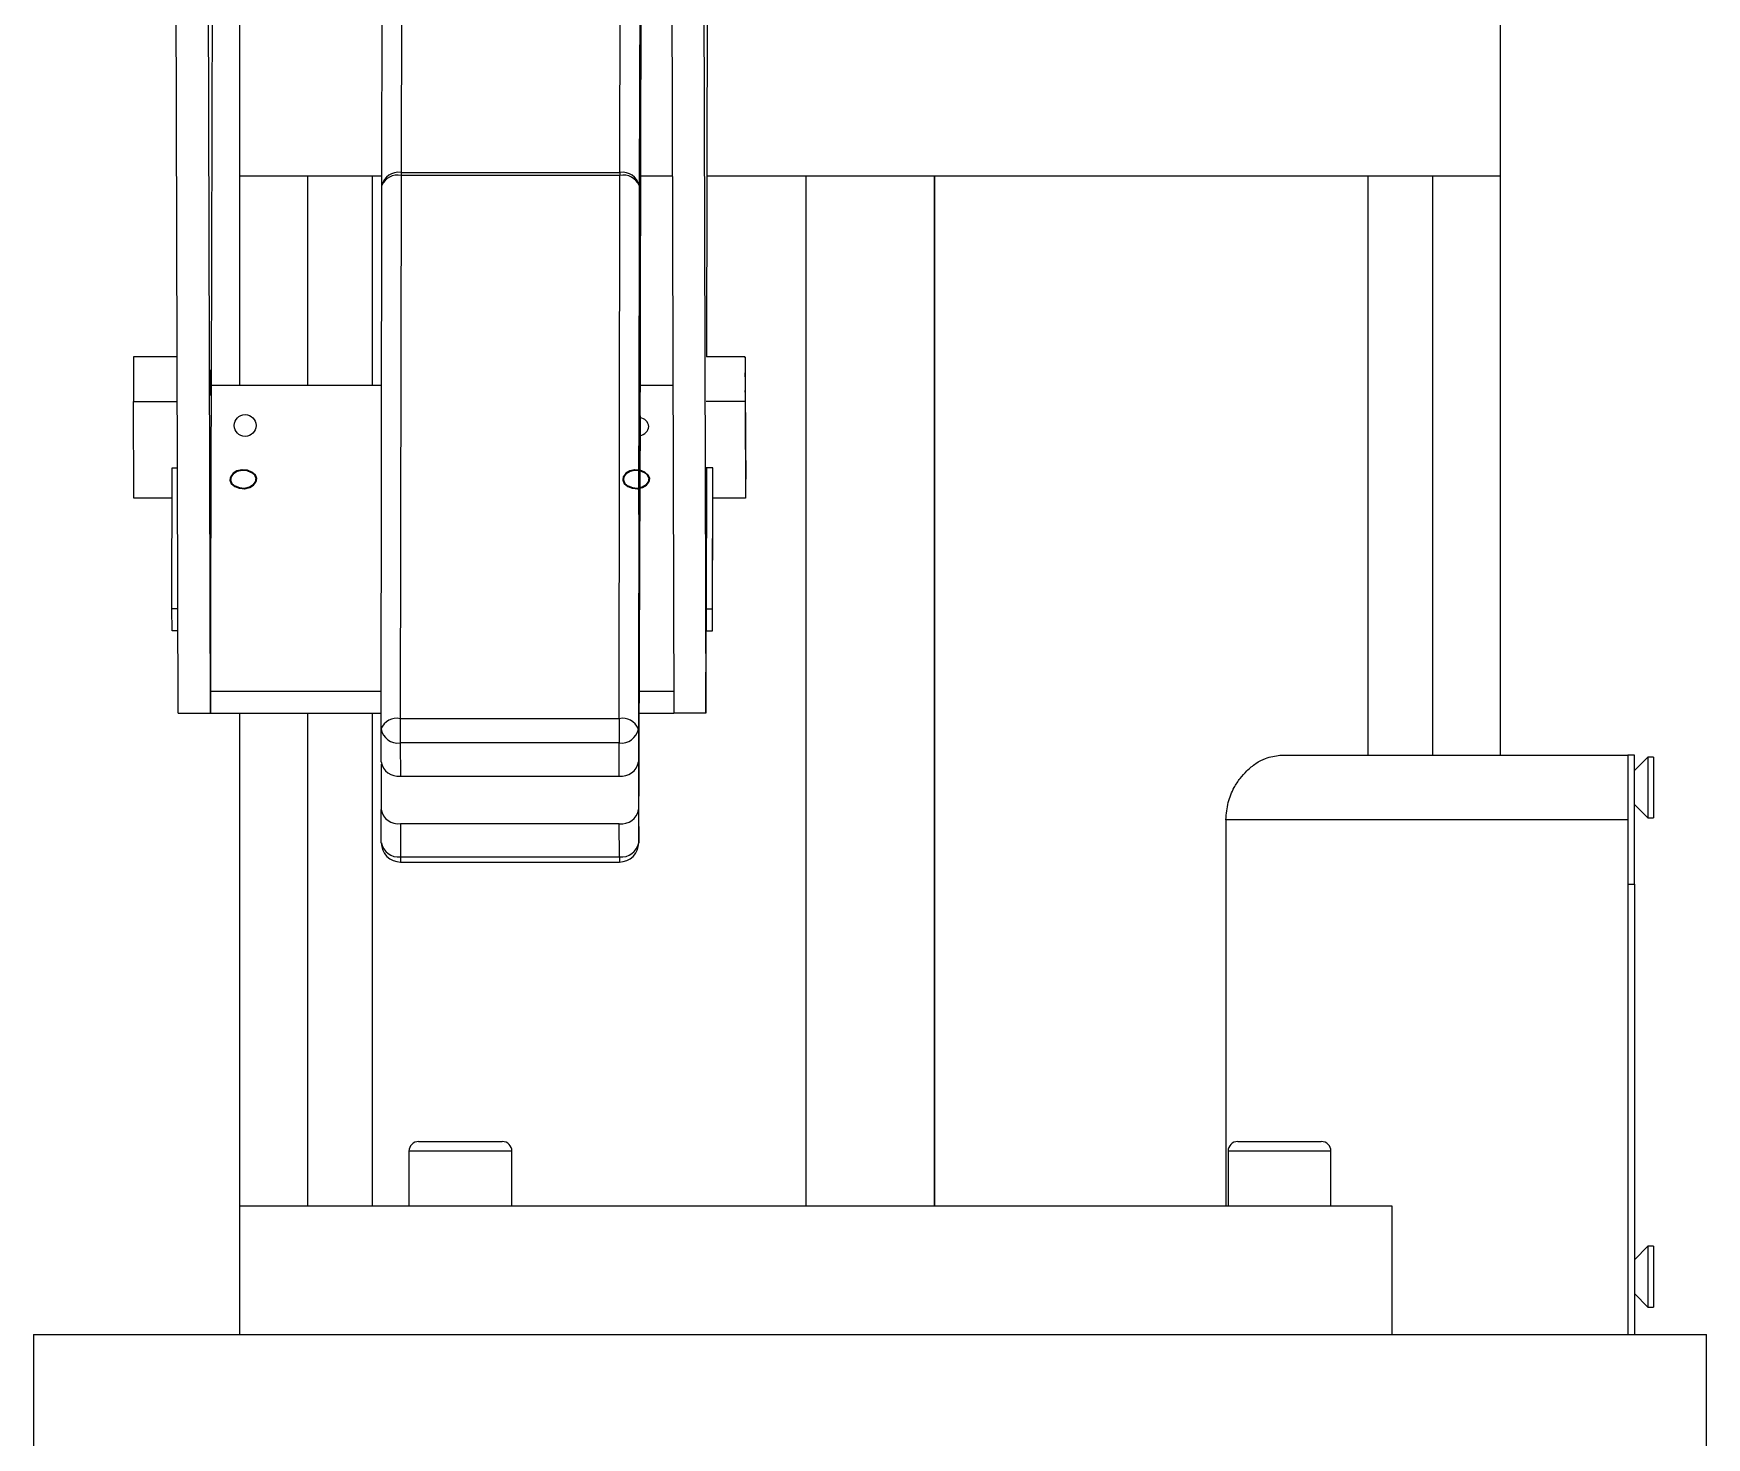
# Model space of a CAD drawing. Header units: millimetres. Extents: x -551930 to 36223, y -1733730 to 8014.
# Drawn here: x -551637.11 to -551607.86, y -1733522.03 to -1733497.49 of the extents above; entities that cross this region are included whole.
import ezdxf

# ---------------------------------------------------------------- set-up
doc = ezdxf.new("R2010")
doc.units = ezdxf.units.MM
doc.layers.get('0').update_dxf_attribs({"lineweight": 35})

msp = doc.modelspace()

# ---------------------------------------------------------------- linework, layer by layer
at = {"color": 7, "linetype": 'Continuous', "lineweight": 25}
for p, q in [((-551625.342, -1733503.139), (-551625.308, -1733488.809)), ((-551634.582, -1733509.366), (-551634.635, -1733489.787)), ((-551634.019, -1733509.366), (-551634.073, -1733489.787)), ((-551625.973, -1733489.787), (-551625.919, -1733509.366)), ((-551625.41, -1733489.787), (-551625.357, -1733509.366)), ((-551633.975, -1733490.709), (-551634.006, -1733503.637)), ((-551630.666, -1733491.717), (-551630.686, -1733499.915)), ((-551626.861, -1733499.915), (-551626.841, -1733491.717)), ((-551631.023, -1733500.145), (-551631.003, -1733491.947)), ((-551626.503, -1733491.947), (-551626.523, -1733500.145)), ((-551626.498, -1733494.32), (-551626.536, -1733510.219)), ((-551626.496, -1733495.343), (-551626.534, -1733511.051)), ((-551633.513, -1733496.603), (-551633.513, -1733499.978)), ((-551611.463, -1733499.978), (-551611.463, -1733496.603)), ((-551626.509, -1733505.124), (-551626.49, -1733496.925)), ((-551626.515, -1733497.861), (-551626.52, -1733500.164)), ((-551626.515, -1733497.861), (-551626.512, -1733499.013)), ((-551626.528, -1733505.821), (-551626.512, -1733499.013)), ((-551626.512, -1733499.013), (-551626.517, -1733499.013)), ((-551633.513, -1733499.978), (-551633.513, -1733503.637)), ((-551631.022, -1733499.978), (-551633.513, -1733499.978)), ((-551632.324, -1733499.978), (-551632.324, -1733503.637)), ((-551632.324, -1733499.978), (-551632.324, -1733503.637)), ((-551631.191, -1733499.978), (-551631.191, -1733503.637)), ((-551630.686, -1733499.968), (-551630.701, -1733509.462)), ((-551630.686, -1733499.915), (-551630.686, -1733499.968)), ((-551630.686, -1733499.915), (-551626.861, -1733499.915)), ((-551626.861, -1733499.968), (-551630.686, -1733499.968)), ((-551626.876, -1733509.462), (-551626.861, -1733499.968)), ((-551626.861, -1733499.915), (-551626.861, -1733499.968)), ((-551625.945, -1733499.978), (-551626.497, -1733499.978)), ((-551622.488, -1733499.978), (-551625.335, -1733499.978)), ((-551623.613, -1733499.978), (-551623.613, -1733517.978)), ((-551623.613, -1733499.978), (-551623.613, -1733517.978)), ((-551611.463, -1733499.978), (-551622.488, -1733499.978)), ((-551621.363, -1733517.978), (-551621.363, -1733499.978)), ((-551621.363, -1733499.978), (-551621.363, -1733517.978)), ((-551613.786, -1733499.978), (-551613.786, -1733510.103)), ((-551612.653, -1733499.978), (-551612.653, -1733510.103)), ((-551612.652, -1733499.978), (-551612.652, -1733510.103)), ((-551611.463, -1733510.103), (-551611.463, -1733499.978)), ((-551631.037, -1733509.64), (-551631.023, -1733500.145)), ((-551626.523, -1733500.145), (-551626.537, -1733509.64)), ((-551626.52, -1733500.164), (-551626.529, -1733505.55)), ((-551626.523, -1733507.524), (-551626.507, -1733500.716)), ((-551626.507, -1733500.716), (-551626.504, -1733501.867)), ((-551626.509, -1733504.17), (-551626.504, -1733501.867)), ((-551626.509, -1733501.867), (-551626.504, -1733501.867)), ((-551634.599, -1733503.139), (-551635.362, -1733503.139)), ((-551624.668, -1733503.139), (-551625.349, -1733503.139)), ((-551624.662, -1733504.949), (-551624.667, -1733503.26)), ((-551634.008, -1733503.637), (-551634.011, -1733505.076)), ((-551631.028, -1733503.637), (-551634.008, -1733503.637)), ((-551625.935, -1733503.637), (-551626.505, -1733503.637)), ((-551635.358, -1733505.607), (-551635.362, -1733503.918)), ((-551626.509, -1733504.17), (-551626.522, -1733507.861)), ((-551626.515, -1733504.17), (-551626.509, -1733504.17)), ((-551624.669, -1733503.918), (-551624.664, -1733505.607)), ((-551624.662, -1733504.949), (-551624.664, -1733505.607)), ((-551634.692, -1733507.543), (-551634.686, -1733505.076)), ((-551634.686, -1733505.076), (-551634.594, -1733505.076)), ((-551634.011, -1733505.076), (-551634.017, -1733507.543)), ((-551626.532, -1733511.63), (-551626.509, -1733505.124)), ((-551625.349, -1733505.076), (-551625.355, -1733507.543)), ((-551625.236, -1733505.076), (-551625.349, -1733505.076)), ((-551625.347, -1733505.076), (-551625.347, -1733505.069)), ((-551625.242, -1733507.543), (-551625.236, -1733505.076)), ((-551625.235, -1733505.46), (-551625.236, -1733505.076)), ((-551634.687, -1733505.607), (-551635.358, -1733505.607)), ((-551625.241, -1733507.927), (-551625.235, -1733505.46)), ((-551624.664, -1733505.607), (-551625.235, -1733505.607)), ((-551634.587, -1733507.543), (-551634.692, -1733507.543)), ((-551634.691, -1733507.927), (-551634.692, -1733507.543)), ((-551634.017, -1733507.543), (-551634.02, -1733508.982)), ((-551625.355, -1733507.543), (-551625.353, -1733507.927)), ((-551625.355, -1733507.543), (-551625.242, -1733507.543)), ((-551625.241, -1733507.927), (-551625.242, -1733507.543)), ((-551634.586, -1733507.927), (-551634.691, -1733507.927)), ((-551625.357, -1733509.366), (-551625.353, -1733507.927)), ((-551625.353, -1733507.927), (-551625.241, -1733507.927)), ((-551634.02, -1733508.982), (-551631.036, -1733508.982)), ((-551634.02, -1733508.982), (-551634.019, -1733509.366)), ((-551626.523, -1733508.982), (-551625.92, -1733508.982)), ((-551625.92, -1733508.982), (-551625.919, -1733509.366)), ((-551634.582, -1733509.366), (-551634.019, -1733509.366)), ((-551634.019, -1733509.366), (-551631.037, -1733509.366)), ((-551633.513, -1733509.366), (-551633.513, -1733517.978)), ((-551632.324, -1733509.366), (-551632.324, -1733517.978)), ((-551632.324, -1733509.366), (-551632.324, -1733517.978)), ((-551631.191, -1733509.366), (-551631.191, -1733517.978)), ((-551626.524, -1733509.366), (-551625.919, -1733509.366)), ((-551625.357, -1733509.366), (-551625.919, -1733509.366)), ((-551631.036, -1733510.219), (-551631.037, -1733509.64)), ((-551630.701, -1733509.462), (-551626.876, -1733509.462)), ((-551626.537, -1733509.64), (-551626.536, -1733510.219)), ((-551626.876, -1733509.887), (-551630.7, -1733509.887)), ((-551630.7, -1733509.887), (-551630.699, -1733510.466)), ((-551626.874, -1733510.466), (-551626.876, -1733509.887)), ((-551631.032, -1733510.258), (-551631.034, -1733511.051)), ((-551615.321, -1733510.103), (-551609.237, -1733510.103)), ((-551609.237, -1733510.103), (-551609.237, -1733511.228)), ((-551609.124, -1733510.103), (-551609.237, -1733510.103)), ((-551609.124, -1733512.353), (-551609.124, -1733510.103)), ((-551608.888, -1733510.135), (-551609.124, -1733510.371)), ((-551608.789, -1733510.135), (-551608.888, -1733510.135)), ((-551608.888, -1733510.135), (-551608.888, -1733511.196)), ((-551608.789, -1733510.135), (-551608.789, -1733511.196)), ((-551630.699, -1733510.466), (-551626.874, -1733510.466)), ((-551631.032, -1733511.63), (-551631.034, -1733511.051)), ((-551626.534, -1733511.051), (-551626.532, -1733511.63)), ((-551609.124, -1733510.96), (-551608.888, -1733511.196)), ((-551626.872, -1733511.298), (-551630.697, -1733511.298)), ((-551630.697, -1733511.298), (-551630.695, -1733511.877)), ((-551626.87, -1733511.877), (-551626.872, -1733511.298)), ((-551616.266, -1733511.228), (-551616.266, -1733517.978)), ((-551609.237, -1733511.228), (-551616.266, -1733511.228)), ((-551609.237, -1733511.228), (-551609.237, -1733520.228)), ((-551608.888, -1733511.196), (-551608.789, -1733511.196)), ((-551630.695, -1733511.877), (-551626.87, -1733511.877)), ((-551630.694, -1733511.968), (-551626.87, -1733511.968)), ((-551609.237, -1733512.353), (-551609.237, -1733520.228)), ((-551609.237, -1733512.353), (-551609.124, -1733512.353)), ((-551609.124, -1733512.353), (-551609.124, -1733520.228)), ((-551630.548, -1733517.022), (-551630.548, -1733517.978)), ((-551630.379, -1733516.853), (-551630.356, -1733516.853)), ((-551630.356, -1733516.853), (-551628.917, -1733516.853)), ((-551628.748, -1733517.978), (-551628.748, -1733517.022)), ((-551616.229, -1733517.022), (-551616.229, -1733517.978)), ((-551616.06, -1733516.853), (-551614.598, -1733516.853)), ((-551614.429, -1733517.978), (-551614.429, -1733517.022)), ((-551633.513, -1733517.978), (-551633.513, -1733520.228)), ((-551633.513, -1733517.978), (-551622.488, -1733517.978)), ((-551622.488, -1733517.978), (-551613.363, -1733517.978)), ((-551613.363, -1733517.978), (-551613.363, -1733520.228)), ((-551608.888, -1733518.685), (-551609.124, -1733518.921)), ((-551608.789, -1733518.685), (-551608.888, -1733518.685)), ((-551608.888, -1733518.685), (-551608.888, -1733519.746)), ((-551608.789, -1733518.685), (-551608.789, -1733519.746)), ((-551609.124, -1733519.51), (-551608.888, -1733519.746)), ((-551608.888, -1733519.746), (-551608.789, -1733519.746)), ((-551637.113, -1733520.228), (-551637.113, -1733524.728)), ((-551637.113, -1733520.228), (-551622.488, -1733520.228)), ((-551622.488, -1733520.228), (-551609.237, -1733520.228)), ((-551609.237, -1733520.228), (-551609.124, -1733520.228)), ((-551609.124, -1733520.228), (-551607.863, -1733520.228)), ((-551607.863, -1733524.728), (-551607.863, -1733520.228))]:
    msp.add_line(p, q, dxfattribs=at)
at = {"color": 8, "linetype": 'Continuous', "lineweight": 25}
for p, q in [((-551635.362, -1733503.918), (-551634.597, -1733503.918)), ((-551624.669, -1733503.918), (-551625.35, -1733503.918)), ((-551626.529, -1733505.821), (-551626.528, -1733505.821)), ((-551626.523, -1733507.861), (-551626.522, -1733507.861)), ((-551630.52, -1733517.022), (-551630.548, -1733517.022)), ((-551628.748, -1733517.022), (-551630.52, -1733517.022)), ((-551614.429, -1733517.022), (-551616.229, -1733517.022))]:
    msp.add_line(p, q, dxfattribs=at)
at = {"color": 7, "linetype": 'Continuous', "lineweight": 25, "flags": 128}
for points in [[(-551624.667, -1733503.26), (-551624.667, -1733503.181), (-551624.668, -1733503.142), (-551624.668, -1733503.147), (-551624.668, -1733503.195), (-551624.669, -1733503.282), (-551624.669, -1733503.398), (-551624.669, -1733503.534), (-551624.669, -1733503.674), (-551624.669, -1733503.807), (-551624.669, -1733503.918)], [(-551634.011, -1733503.742), (-551634.011, -1733503.668), (-551634.011, -1733503.581), (-551634.011, -1733503.496), (-551634.011, -1733503.424), (-551634.011, -1733503.378), (-551634.012, -1733503.364), (-551634.012, -1733503.384), (-551634.012, -1733503.435), (-551634.012, -1733503.51), (-551634.012, -1733503.596), (-551634.012, -1733503.682), (-551634.012, -1733503.753), (-551634.012, -1733503.799), (-551634.012, -1733503.814), (-551634.011, -1733503.794), (-551634.011, -1733503.742)], [(-551624.668, -1733503.712), (-551624.668, -1733503.747), (-551624.668, -1733503.757), (-551624.668, -1733503.742), (-551624.667, -1733503.704), (-551624.667, -1733503.648), (-551624.667, -1733503.583), (-551624.667, -1733503.519), (-551624.668, -1733503.465), (-551624.668, -1733503.431), (-551624.668, -1733503.42), (-551624.668, -1733503.435), (-551624.668, -1733503.474), (-551624.668, -1733503.53), (-551624.668, -1733503.595), (-551624.668, -1733503.659), (-551624.668, -1733503.712)], [(-551626.528, -1733505.821), (-551626.528, -1733505.87), (-551626.528, -1733505.892), (-551626.528, -1733505.884), (-551626.529, -1733505.847), (-551626.529, -1733505.786), (-551626.529, -1733505.709), (-551626.529, -1733505.626), (-551626.529, -1733505.55)], [(-551626.522, -1733507.861), (-551626.522, -1733507.896), (-551626.523, -1733507.901), (-551626.523, -1733507.877), (-551626.523, -1733507.826), (-551626.523, -1733507.756), (-551626.523, -1733507.674), (-551626.523, -1733507.594), (-551626.523, -1733507.524)]]:
    msp.add_lwpolyline(points, dxfattribs=at)
at = {"color": 7, "linetype": 'Continuous', "flags": 128}
for points in [[(-551633.378, -1733505.121), (-551633.301, -1733505.151), (-551633.246, -1733505.201), (-551633.22, -1733505.262), (-551633.229, -1733505.326), (-551633.271, -1733505.382), (-551633.339, -1733505.423), (-551633.423, -1733505.442), (-551633.511, -1733505.435), (-551633.588, -1733505.405), (-551633.643, -1733505.355), (-551633.668, -1733505.294), (-551633.659, -1733505.23), (-551633.618, -1733505.173), (-551633.55, -1733505.133), (-551633.466, -1733505.114), (-551633.378, -1733505.121)], [(-551626.642, -1733505.435), (-551626.719, -1733505.405), (-551626.775, -1733505.355), (-551626.8, -1733505.294), (-551626.791, -1733505.23), (-551626.749, -1733505.173), (-551626.681, -1733505.133), (-551626.597, -1733505.114), (-551626.51, -1733505.121), (-551626.432, -1733505.151), (-551626.377, -1733505.201), (-551626.352, -1733505.262), (-551626.361, -1733505.326), (-551626.402, -1733505.382), (-551626.47, -1733505.423), (-551626.555, -1733505.442), (-551626.642, -1733505.435)]]:
    msp.add_lwpolyline(points, dxfattribs=at)
at = {"color": 7, "linetype": 'Continuous', "lineweight": 25}
msp.add_circle((-551633.413, -1733504.338), 0.192, dxfattribs=at)
for centre, radius, start, end in [((-551630.731, -1733500.21), 0.299, 81.3047, 167.4194), ((-551630.747, -1733500.26), 0.299, 78.1766, 157.403), ((-551626.816, -1733500.212), 0.301, 12.8739, 98.6001), ((-551626.8, -1733500.263), 0.301, 22.9543, 101.6699), ((-551555.635, -1733503.608), 79.728, 179.66277, 180.22253), ((-551626.538, -1733504.328), 0.187, 279.3175, 351.3149), ((-551626.537, -1733504.384), 0.186, 8.3966, 80.6957), ((-551630.762, -1733509.755), 0.299, 78.1766, 157.403), ((-551630.74, -1733509.587), 0.302, 190.0866, 277.4914), ((-551518.647, -1733509.636), 112.054, 179.91101, 180.1279), ((-551626.815, -1733509.757), 0.301, 22.9543, 101.6699), ((-551514.822, -1733509.636), 112.054, 179.91101, 180.1279), ((-551626.836, -1733509.585), 0.304, 262.5875, 349.6453), ((-551630.738, -1733510.166), 0.302, 190.0866, 277.4914), ((-551626.835, -1733510.164), 0.304, 262.5875, 349.6453), ((-551630.736, -1733510.998), 0.302, 190.0866, 277.4914), ((-551626.832, -1733510.997), 0.304, 262.5875, 349.6453), ((-551630.734, -1733511.577), 0.302, 190.0866, 277.4914), ((-551630.694, -1733511.63), 0.338, 180.1558, 270), ((-551626.831, -1733511.576), 0.304, 262.5875, 349.6453), ((-551626.87, -1733511.63), 0.338, 270, 359.7972), ((-551630.379, -1733517.022), 0.169, 90, 180), ((-551628.917, -1733517.022), 0.169, 0, 90), ((-551616.06, -1733517.022), 0.169, 90, 180), ((-551614.598, -1733517.022), 0.169, 0, 90)]:
    msp.add_arc(centre, radius, start, end, dxfattribs=at)
at = {"color": 8, "linetype": 'Continuous', "lineweight": 25}
for centre in [(-551626.713, -1733511.897), (-551622.888, -1733511.897)]:
    msp.add_arc(centre, 3.982, 179.7155, 181.0222, dxfattribs=at)
at = {"color": 7, "linetype": 'Continuous', "lineweight": 25}
msp.add_open_spline([(-551616.266, -1733511.228), (-551616.258, -1733511.126), (-551616.241, -1733510.923), (-551616.137, -1733510.683), (-551616.02, -1733510.504), (-551615.892, -1733510.36), (-551615.742, -1733510.239), (-551615.544, -1733510.13), (-551615.405, -1733510.113), (-551615.321, -1733510.103)], degree=3, knots=[0, 0, 0, 0, 0.149786, 0.298765, 0.406329, 0.514036, 0.651776, 0.789597, 1, 1, 1, 1], dxfattribs=at)

doc.saveas('drawing.dxf')
